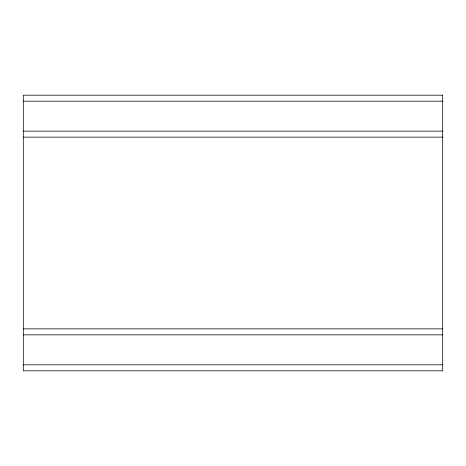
<?xml version="1.0" encoding="UTF-8"?>
<svg xmlns="http://www.w3.org/2000/svg" width="466" height="466" viewBox="0 0 466 466"><rect width="100%" height="100%" fill="white"/><g stroke="black" fill="none" stroke-linecap="round" stroke-linejoin="round"><path stroke-width="0.7" d="M23.3 101.186L442.7 101.186M23.3 131.144L442.7 131.144M23.3 137.138L442.7 137.138M23.3 328.862L442.7 328.862M23.3 334.856L442.7 334.856M23.3 364.814L442.7 364.814M442.7 95.198L23.3 95.198L23.3 370.802L442.7 370.802L442.7 95.198"/></g></svg>
